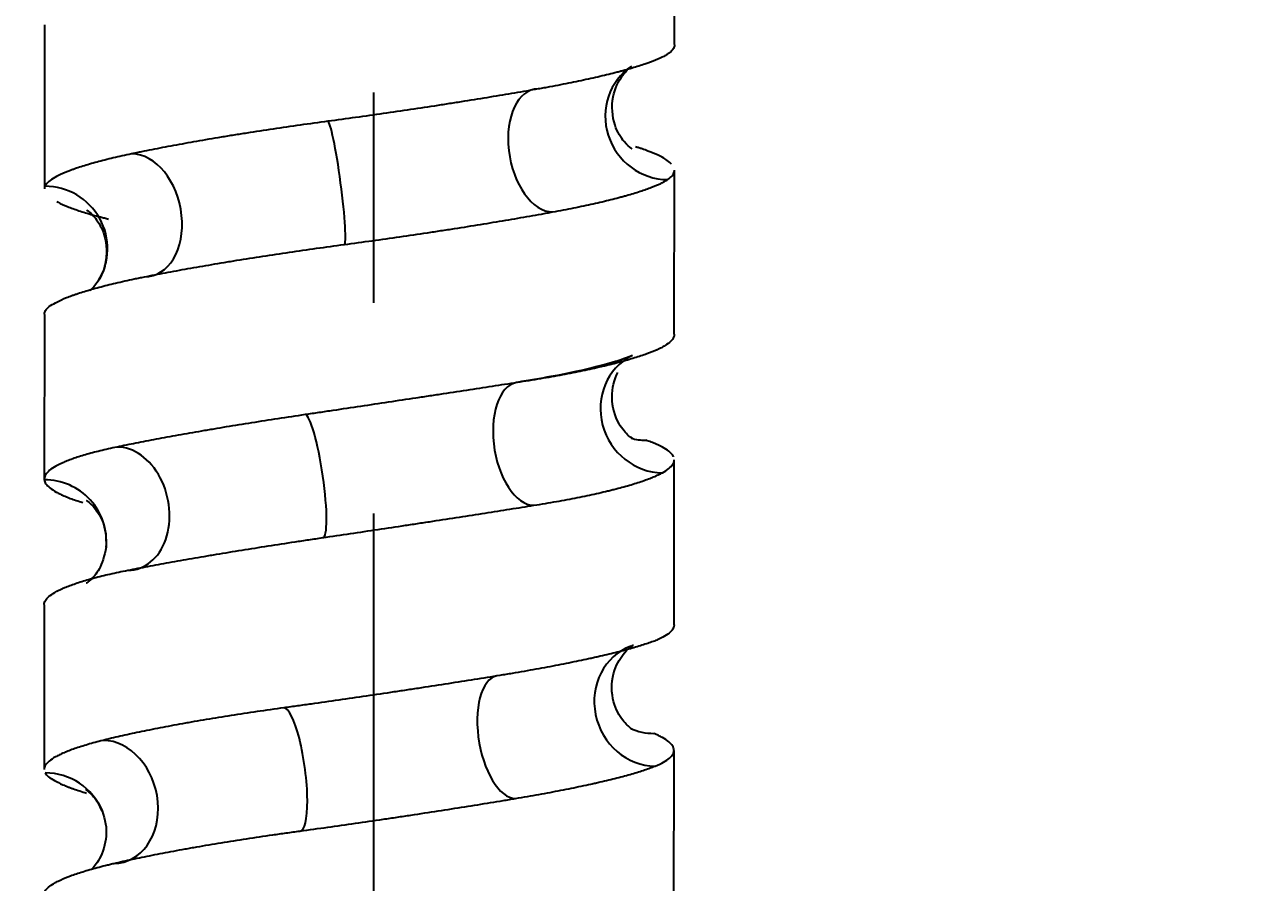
# Model space of a CAD drawing. Header units: millimetres. Extents: x 6110 to 6704, y -2661 to -1821.
# Drawn here: x 6335.91 to 6343.37, y -2367.74 to -2362.57 of the extents above; entities that cross this region are included whole.
import ezdxf

# ---------------------------------------------------------------- set-up
doc = ezdxf.new("R2010")
doc.units = ezdxf.units.MM
doc.header["$LTSCALE"] = 0.1
doc.linetypes.add('CENTERX2', pattern=[101.6, 63.5, -12.7, 12.7, -12.7])
doc.linetypes.add('HIDDEN2', pattern=[4.7625, 3.175, -1.5875])
doc.layers.add('1', color=4, linetype='HIDDEN2', lineweight=13)
doc.layers.add('DIM', color=3, linetype='Continuous', lineweight=9)
doc.layers.add('CENTER', color=1, linetype='CENTERX2')
doc.styles.get("Standard").update_dxf_attribs({"font": 'arial.ttf'})
doc.dimstyles.new('ISO-25', dxfattribs={"dimtxt": 2.5, "dimasz": 2.5, "dimexe": 1.25, "dimexo": 0.625, "dimtad": 1, "dimlfac": 5, "dimtxsty": 'Standard', "dimcen": 2.5, "dimadec": 0, "dimazin": 0, "dimtfac": 1, "dimtmove": 0, "dimatfit": 3, "dimfxl": 0, "dimarcsym": 0})

# ---------------------------------------------------------------- blocks, each defined once
blk = doc.blocks.new('*D85')
at = {"layer": 'Defpoints', "color": 0}
for p in [(6324.4599, -2027.3782), (6392.6916, -2027.3782), (6311.704, -2532.5418)]:
    blk.add_point(p, dxfattribs=at)
at = {"layer": 'DIM', "color": 0, "lineweight": -2}
for p, q in [((6325.0849, -2027.3782), (6393.9416, -2027.3782)), ((6392.6916, -2527.5418), (6392.6916, -2032.3782)), ((6312.329, -2532.5418), (6393.9416, -2532.5418))]:
    blk.add_line(p, q, dxfattribs=at)
at = {"layer": 'DIM', "color": 0}
for points in [[(6391.8583, -2032.3782), (6393.5249, -2032.3782), (6392.6916, -2027.3782)], [(6391.8583, -2527.5418), (6393.5249, -2527.5418), (6392.6916, -2532.5418)]]:
    blk.add_solid(points, dxfattribs=at)
at = {"layer": 'DIM', "color": 0, "insert": (6389.0618, -2279.96), "char_height": 5, "attachment_point": 5, "rotation": 90}
blk.add_mtext('2020,7', dxfattribs=at)
blk = doc.blocks.new('*D93')
at = {"layer": 'Defpoints', "color": 0}
for p in [(6325.0849, -2027.3782), (6402.037, -2595.9805), (6423.8203, -2595.9805)]:
    blk.add_point(p, dxfattribs=at)
at = {"layer": 'DIM', "color": 0, "lineweight": -2}
for p, q in [((6325.7099, -2027.3782), (6425.0703, -2027.3782)), ((6423.8203, -2032.3782), (6423.8203, -2590.9805)), ((6402.662, -2595.9805), (6425.0703, -2595.9805))]:
    blk.add_line(p, q, dxfattribs=at)
at = {"layer": 'DIM', "color": 0}
for points in [[(6422.9869, -2032.3782), (6424.6536, -2032.3782), (6423.8203, -2027.3782)], [(6422.9869, -2590.9805), (6424.6536, -2590.9805), (6423.8203, -2595.9805)]]:
    blk.add_solid(points, dxfattribs=at)
at = {"layer": 'DIM', "color": 0, "insert": (6420.1905, -2311.6794), "char_height": 5, "attachment_point": 5, "rotation": 90}
blk.add_mtext('2274,4', dxfattribs=at)

msp = doc.modelspace()

# ---------------------------------------------------------------- hatches: boundary and pattern name
at = {"layer": 'DIM'}
h = msp.add_hatch(dxfattribs=at)
h.set_pattern_fill('ANSI31', color=2)
edge = h.paths.add_edge_path()
edge.add_line((6619.6172, -2595.9805), (6619.6172, -1962.2056))
edge.add_line((6634.6172, -1966.1101), (6619.6172, -1966.1101))
edge.add_line((6634.6172, -2610.9805), (6634.6172, -1966.1101))
edge.add_line((6634.6172, -2610.9805), (6184.4567, -2610.9805))
edge.add_line((6619.6172, -2595.9805), (6184.4567, -2595.9805))
edge.add_line((6184.4567, -2610.9805), (6184.4567, -2595.9805))

# ---------------------------------------------------------------- linework, layer by layer
at = {"layer": '1', "color": 7, "linetype": 'Continuous', "lineweight": -3}
for p, q in [((6339.8255, -2362.6872), (6339.8262, -2361.693)), ((6336.0256, -2362.5671), (6336.0249, -2363.5576)), ((6339.8243, -2364.4337), (6339.825, -2363.445)), ((6336.0244, -2364.3154), (6336.0237, -2365.3081)), ((6339.8231, -2366.1876), (6339.8238, -2365.192)), ((6336.0232, -2366.0663), (6336.0225, -2367.0587)), ((6339.8219, -2367.9343), (6339.8226, -2366.9459)), ((6336.3762, -2367.319), (6336.3733, -2367.3117))]:
    msp.add_line(p, q, dxfattribs=at)
for centre, major_axis, ratio, start_param, end_param in [((6339.7731, -2363.1296), (0.1887, -0.3241), 0.964445, 3.199304, 5.770917), ((6339.0472, -2363.3256), (0.0667, -0.369), 0.583898, 3.037493, 6.175919), ((6337.7841, -2363.5214), (0.0498, -0.3717), 0.072854, 6.273294, 9.414781), ((6336.5887, -2363.7172), (0.0755, -0.3673), 0.696309, 6.141974, 9.280725), ((6336.0321, -2363.9135), (0.3165, -0.2011), 0.987473, 6.283032, 8.424981), ((6339.7371, -2364.8991), (0.1647, -0.3369), 0.94409, 3.164355, 5.848405), ((6338.9351, -2365.0952), (0.0586, -0.3704), 0.528197, 3.058074, 6.199575), ((6337.6505, -2365.2909), (0.0547, -0.371), 0.142955, 6.263483, 9.402245), ((6339.6716, -2364.7025), (0.1217, 0.3547), 0.911613, 3.182986, 3.444233), ((6336.4961, -2365.4867), (0.0746, -0.3675), 0.744418, 6.132615, 9.274245), ((6336.0238, -2365.6831), (0.3733, -0.0357), 0.989321, 6.282709, 7.948239), ((6339.6911, -2366.6687), (0.1295, -0.3519), 0.92292, 3.142237, 5.955318), ((6338.8189, -2366.8646), (0.0612, -0.37), 0.466248, 3.065635, 6.204409), ((6337.5177, -2367.0603), (0.0508, -0.3715), 0.210568, 6.254077, 9.395713), ((6339.7187, -2366.4721), (0.1541, 0.3419), 0.935474, 3.127848, 3.538349), ((6336.4102, -2367.2562), (0.0881, -0.3645), 0.787894, 6.09608, 9.234531), ((6336.0258, -2367.4527), (0.347, 0.1422), 0.989572, 6.279621, 7.460441)]:
    msp.add_ellipse(centre, major_axis=major_axis, ratio=ratio, start_param=start_param, end_param=end_param, dxfattribs=at)
for points, knots in [([(6339.8255, -2362.6879), (6339.8255, -2362.6957), (6339.821, -2362.7116), (6339.8073, -2362.727), (6339.793, -2362.7387), (6339.7877, -2362.7426), (6339.7757, -2362.7503), (6339.7691, -2362.7541), (6339.7619, -2362.7579)], [0, 0, 0, 0, 0.324036, 0.662018, 0.662018, 0.831009, 0.831009, 1, 1, 1, 1]), ([(6339.7619, -2362.7579), (6339.7473, -2362.7655), (6339.7304, -2362.7732), (6339.6922, -2362.7888), (6339.6494, -2362.8047), (6339.5978, -2362.8209), (6339.5557, -2362.8333), (6339.5411, -2362.8375), (6339.5183, -2362.8437), (6339.5106, -2362.8458), (6339.4949, -2362.85), (6339.4869, -2362.8521), (6339.4462, -2362.8627), (6339.4119, -2362.8711), (6339.3397, -2362.8878), (6339.264, -2362.9046), (6339.1812, -2362.9213), (6339.1165, -2362.9338), (6339.0944, -2362.938), (6339.0607, -2362.9442), (6339.0493, -2362.9463), (6339.0264, -2362.9505), (6339.0148, -2362.9525), (6339.0032, -2362.9546)], [0, 0, 0, 0, 0.125, 0.125, 0.25, 0.375, 0.375, 0.4375, 0.4375, 0.46875, 0.46875, 0.5, 0.5, 0.625, 0.625, 0.75, 0.875, 0.875, 0.9375, 0.9375, 0.96875, 0.96875, 1, 1, 1, 1]), ([(6339.571, -2363.3167), (6339.5709, -2363.3167), (6339.5651, -2363.3133), (6339.5241, -2363.2824), (6339.4534, -2363.1716), (6339.4404, -2363.004), (6339.4978, -2362.8864), (6339.533, -2362.8479), (6339.5428, -2362.8384)], [0, 0, 0, 0, 0.102696, 0.282858, 0.471122, 0.704142, 0.910172, 1, 1, 1, 1]), ([(6339.0032, -2362.9546), (6338.9568, -2362.9628), (6338.9094, -2362.971), (6338.8125, -2362.9876), (6338.7136, -2363.0041), (6338.6106, -2363.0208), (6338.5318, -2363.0333), (6338.5053, -2363.0375), (6338.4651, -2363.0438), (6338.4516, -2363.0459), (6338.4246, -2363.0501), (6338.411, -2363.0522), (6338.343, -2363.0627), (6338.2884, -2363.0709), (6338.1787, -2363.0872), (6338.0687, -2363.1033), (6337.9578, -2363.119), (6337.8465, -2363.1345), (6337.7906, -2363.1422), (6337.7345, -2363.1497)], [0, 0, 0, 0, 0.125, 0.125, 0.25, 0.375, 0.375, 0.4375, 0.4375, 0.46875, 0.46875, 0.5, 0.5, 0.625, 0.625, 0.75, 0.875, 0.875, 1, 1, 1, 1]), ([(6337.7345, -2363.1497), (6337.6782, -2363.1573), (6337.6225, -2363.165), (6337.5124, -2363.1806), (6337.4038, -2363.1964), (6337.2978, -2363.2126), (6337.2193, -2363.2249), (6337.1933, -2363.2291), (6337.1546, -2363.2353), (6337.1417, -2363.2374), (6337.1161, -2363.2416), (6337.1033, -2363.2437), (6337.0399, -2363.2542), (6336.9907, -2363.2626), (6336.895, -2363.2794), (6336.8022, -2363.2962), (6336.715, -2363.3129), (6336.6517, -2363.3254), (6336.631, -2363.3295), (6336.6004, -2363.3358), (6336.5903, -2363.3379), (6336.5703, -2363.342), (6336.5605, -2363.3441), (6336.5507, -2363.3462)], [0, 0, 0, 0, 0.125, 0.125, 0.25, 0.375, 0.375, 0.4375, 0.4375, 0.46875, 0.46875, 0.5, 0.5, 0.625, 0.625, 0.75, 0.875, 0.875, 0.9375, 0.9375, 0.96875, 0.96875, 1, 1, 1, 1]), ([(6336.5507, -2363.3462), (6336.5118, -2363.3544), (6336.4751, -2363.3626), (6336.4056, -2363.3792), (6336.3402, -2363.3958), (6336.2828, -2363.4125), (6336.2428, -2363.425), (6336.2236, -2363.4313), (6336.2056, -2363.4376), (6336.1938, -2363.4418), (6336.1881, -2363.4439), (6336.1601, -2363.4544), (6336.1401, -2363.4627), (6336.105, -2363.4791), (6336.0745, -2363.4953), (6336.0535, -2363.511), (6336.0372, -2363.5266), (6336.0314, -2363.5343), (6336.0281, -2363.5418)], [0, 0, 0, 0, 0.125, 0.125, 0.25, 0.375, 0.375, 0.4375, 0.46875, 0.46875, 0.5, 0.5, 0.625, 0.625, 0.75, 0.875, 0.875, 1, 1, 1, 1]), ([(6339.8083, -2363.4089), (6339.807, -2363.4075), (6339.8057, -2363.4061), (6339.7961, -2363.3963), (6339.7854, -2363.3878), (6339.7592, -2363.371), (6339.7284, -2363.3542), (6339.6881, -2363.3374), (6339.6544, -2363.3248), (6339.6426, -2363.3206), (6339.6239, -2363.3143), (6339.6175, -2363.3123), (6339.6045, -2363.3081), (6339.5978, -2363.306), (6339.591, -2363.3039)], [0, 0, 0, 0, 0.039645, 0.039645, 0.279734, 0.279734, 0.519823, 0.759911, 0.759911, 0.879956, 0.879956, 0.939978, 0.939978, 1, 1, 1, 1]), ([(6339.7844, -2363.5012), (6339.7961, -2363.4936), (6339.8052, -2363.4859), (6339.8183, -2363.4702), (6339.8239, -2363.4596), (6339.825, -2363.4487), (6339.825, -2363.446)], [0, 0, 0, 0, 0.426733, 0.426733, 0.853466, 1, 1, 1, 1]), ([(6339.0905, -2363.6967), (6339.1349, -2363.6885), (6339.1774, -2363.6803), (6339.2588, -2363.6638), (6339.3367, -2363.6472), (6339.4073, -2363.6305), (6339.4576, -2363.618), (6339.4821, -2363.6117), (6339.5055, -2363.6054), (6339.5209, -2363.6012), (6339.5285, -2363.5991), (6339.5657, -2363.5886), (6339.5931, -2363.5804), (6339.6435, -2363.564), (6339.6894, -2363.5478), (6339.7264, -2363.5321), (6339.7507, -2363.5204), (6339.7583, -2363.5165), (6339.7722, -2363.5088), (6339.7786, -2363.505), (6339.7844, -2363.5012)], [0, 0, 0, 0, 0.125, 0.125, 0.25, 0.375, 0.375, 0.4375, 0.46875, 0.46875, 0.5, 0.5, 0.625, 0.625, 0.75, 0.875, 0.875, 0.9375, 0.9375, 1, 1, 1, 1]), ([(6336.0995, -2363.6343), (6336.102, -2363.6357), (6336.1047, -2363.6371), (6336.1238, -2363.6469), (6336.1425, -2363.6554), (6336.1844, -2363.6723), (6336.2307, -2363.6891), (6336.2859, -2363.7059), (6336.3306, -2363.7185), (6336.3461, -2363.7227), (6336.3702, -2363.729), (6336.3783, -2363.7311), (6336.3949, -2363.7352), (6336.4034, -2363.7373), (6336.4119, -2363.7394)], [0, 0, 0, 0, 0.03927, 0.03927, 0.279453, 0.279453, 0.519635, 0.759818, 0.759818, 0.879909, 0.879909, 0.939954, 0.939954, 1, 1, 1, 1]), ([(6336.2776, -2363.6834), (6336.2776, -2363.6834), (6336.2854, -2363.6879), (6336.3317, -2363.7263), (6336.3996, -2363.84), (6336.405, -2363.9984), (6336.3697, -2364.0813), (6336.3486, -2364.1146)], [0, 0, 0, 0, 0.148976, 0.345882, 0.555855, 0.817299, 1, 1, 1, 1]), ([(6337.8337, -2363.8931), (6337.8903, -2363.8855), (6337.9466, -2363.8778), (6338.0586, -2363.8622), (6338.1699, -2363.8464), (6338.28, -2363.8302), (6338.3621, -2363.8179), (6338.3894, -2363.8137), (6338.4302, -2363.8075), (6338.4438, -2363.8054), (6338.4709, -2363.8012), (6338.4844, -2363.7991), (6338.5517, -2363.7886), (6338.6044, -2363.7802), (6338.7076, -2363.7634), (6338.8086, -2363.7467), (6338.9052, -2363.73), (6338.976, -2363.7175), (6338.9993, -2363.7133), (6339.0339, -2363.7071), (6339.0453, -2363.705), (6339.0681, -2363.7008), (6339.0793, -2363.6988), (6339.0905, -2363.6967)], [0, 0, 0, 0, 0.125, 0.125, 0.25, 0.375, 0.375, 0.4375, 0.4375, 0.46875, 0.46875, 0.5, 0.5, 0.625, 0.625, 0.75, 0.875, 0.875, 0.9375, 0.9375, 0.96875, 0.96875, 1, 1, 1, 1]), ([(6336.6275, -2364.0883), (6336.6686, -2364.0801), (6336.7112, -2364.0718), (6336.7989, -2364.0553), (6336.8893, -2364.0387), (6336.9849, -2364.022), (6337.0587, -2364.0095), (6337.0961, -2364.0032), (6337.1343, -2363.9969), (6337.1599, -2363.9927), (6337.1728, -2363.9906), (6337.2375, -2363.9802), (6337.2898, -2363.9719), (6337.3955, -2363.9556), (6337.5024, -2363.9395), (6337.6115, -2363.9238), (6337.7217, -2363.9083), (6337.7774, -2363.9006), (6337.8337, -2363.8931)], [0, 0, 0, 0, 0.125, 0.125, 0.25, 0.375, 0.375, 0.4375, 0.46875, 0.46875, 0.5, 0.5, 0.625, 0.625, 0.75, 0.875, 0.875, 1, 1, 1, 1]), ([(6336.0361, -2364.2851), (6336.0424, -2364.2775), (6336.0511, -2364.2698), (6336.0734, -2364.2542), (6336.1004, -2364.2383), (6336.1369, -2364.222), (6336.1678, -2364.2096), (6336.1787, -2364.2055), (6336.1959, -2364.1992), (6336.2018, -2364.1971), (6336.214, -2364.1929), (6336.2202, -2364.1908), (6336.2518, -2364.1803), (6336.2792, -2364.1718), (6336.3381, -2364.1551), (6336.4009, -2364.1383), (6336.4717, -2364.1216), (6336.5279, -2364.1091), (6336.5471, -2364.1049), (6336.5767, -2364.0986), (6336.5868, -2364.0966), (6336.607, -2364.0924), (6336.6172, -2364.0903), (6336.6275, -2364.0883)], [0, 0, 0, 0, 0.125, 0.125, 0.25, 0.375, 0.375, 0.4375, 0.4375, 0.46875, 0.46875, 0.5, 0.5, 0.625, 0.625, 0.75, 0.875, 0.875, 0.9375, 0.9375, 0.96875, 0.96875, 1, 1, 1, 1]), ([(6336.0244, -2364.314), (6336.0244, -2364.312), (6336.0246, -2364.3101), (6336.0261, -2364.3004), (6336.0298, -2364.2927), (6336.0361, -2364.2851)], [0, 0, 0, 0, 0.198868, 0.198868, 1, 1, 1, 1]), ([(6339.8243, -2364.4335), (6339.8243, -2364.44), (6339.8229, -2364.4464), (6339.8164, -2364.4612), (6339.804, -2364.478), (6339.782, -2364.4947), (6339.7617, -2364.5073), (6339.7544, -2364.5114), (6339.7424, -2364.5177), (6339.7382, -2364.5198), (6339.7296, -2364.5239), (6339.7251, -2364.526), (6339.7205, -2364.5281)], [0, 0, 0, 0, 0.202232, 0.202232, 0.468154, 0.734077, 0.734077, 0.867039, 0.867039, 0.933519, 0.933519, 1, 1, 1, 1]), ([(6339.7205, -2364.5281), (6339.7022, -2364.5363), (6339.6817, -2364.5445), (6339.6363, -2364.5611), (6339.5867, -2364.5777), (6339.5285, -2364.5943), (6339.4817, -2364.6069), (6339.4575, -2364.6132), (6339.4321, -2364.6195), (6339.4149, -2364.6236), (6339.4061, -2364.6257), (6339.3618, -2364.6362), (6339.3247, -2364.6445), (6339.2472, -2364.6608), (6339.1664, -2364.677), (6339.0791, -2364.6927), (6339.0112, -2364.7044), (6338.9881, -2364.7082), (6338.9412, -2364.7159), (6338.9173, -2364.7197), (6338.8931, -2364.7235)], [0, 0, 0, 0, 0.125, 0.125, 0.25, 0.375, 0.375, 0.4375, 0.46875, 0.46875, 0.5, 0.5, 0.625, 0.625, 0.75, 0.875, 0.875, 0.9375, 0.9375, 1, 1, 1, 1]), ([(6339.5724, -2364.5622), (6339.5619, -2364.568), (6339.5187, -2364.5851), (6339.3595, -2364.6333), (6339.1287, -2364.6825), (6338.9488, -2364.7133), (6338.8765, -2364.7248)], [0, 0, 0, 0, 0.192202, 0.470015, 0.800729, 1, 1, 1, 1]), ([(6339.579, -2365.0689), (6339.5789, -2365.0687), (6339.5772, -2365.0671), (6339.5568, -2365.0577), (6339.4809, -2364.9769), (6339.4329, -2364.8193), (6339.4631, -2364.7067), (6339.4842, -2364.6648)], [0, 0, 0, 0, 0.027282, 0.253883, 0.468792, 0.743507, 1, 1, 1, 1]), ([(6338.8931, -2364.7235), (6338.8443, -2364.731), (6338.7947, -2364.7387), (6338.6936, -2364.7543), (6338.5908, -2364.7701), (6338.4846, -2364.7864), (6338.4036, -2364.7987), (6338.3764, -2364.8028), (6338.3352, -2364.8091), (6338.3214, -2364.8112), (6338.2938, -2364.8154), (6338.2799, -2364.8175), (6338.2105, -2364.828), (6338.1549, -2364.8364), (6338.0437, -2364.8531), (6337.9323, -2364.8699), (6337.8206, -2364.8866), (6337.7368, -2364.899), (6337.7088, -2364.9032), (6337.6668, -2364.9094), (6337.6528, -2364.9115), (6337.6249, -2364.9157), (6337.6109, -2364.9177), (6337.597, -2364.9198)], [0, 0, 0, 0, 0.125, 0.125, 0.25, 0.375, 0.375, 0.4375, 0.4375, 0.46875, 0.46875, 0.5, 0.5, 0.625, 0.625, 0.75, 0.875, 0.875, 0.9375, 0.9375, 0.96875, 0.96875, 1, 1, 1, 1]), ([(6337.597, -2364.9198), (6337.5416, -2364.928), (6337.487, -2364.9362), (6337.3796, -2364.9527), (6337.2738, -2364.9693), (6337.1713, -2364.9859), (6337.0956, -2364.9984), (6337.0706, -2365.0026), (6337.0334, -2365.0089), (6337.0211, -2365.011), (6336.9965, -2365.0152), (6336.9842, -2365.0173), (6336.9235, -2365.0277), (6336.8765, -2365.036), (6336.7856, -2365.0523), (6336.6977, -2365.0685), (6336.616, -2365.0842), (6336.557, -2365.0959), (6336.5377, -2365.0998), (6336.4999, -2365.1074), (6336.4814, -2365.1113), (6336.4634, -2365.115)], [0, 0, 0, 0, 0.125, 0.125, 0.25, 0.375, 0.375, 0.4375, 0.4375, 0.46875, 0.46875, 0.5, 0.5, 0.625, 0.625, 0.75, 0.875, 0.875, 0.9375, 0.9375, 1, 1, 1, 1]), ([(6336.4634, -2365.115), (6336.4271, -2365.1226), (6336.393, -2365.1303), (6336.3292, -2365.146), (6336.2697, -2365.1618), (6336.2188, -2365.1781), (6336.1838, -2365.1905), (6336.1727, -2365.1947), (6336.1569, -2365.201), (6336.1517, -2365.2031), (6336.1417, -2365.2073), (6336.1369, -2365.2094), (6336.1133, -2365.22), (6336.097, -2365.2284), (6336.0693, -2365.2452), (6336.0464, -2365.262), (6336.0332, -2365.2787), (6336.0248, -2365.2954), (6336.0231, -2365.3037), (6336.0239, -2365.312)], [0, 0, 0, 0, 0.125, 0.125, 0.25, 0.375, 0.375, 0.4375, 0.4375, 0.46875, 0.46875, 0.5, 0.5, 0.625, 0.625, 0.75, 0.875, 0.875, 1, 1, 1, 1]), ([(6339.8196, -2365.1733), (6339.8192, -2365.1723), (6339.8187, -2365.1712), (6339.8139, -2365.1618), (6339.8071, -2365.1535), (6339.7889, -2365.1371), (6339.7659, -2365.1209), (6339.7335, -2365.1051), (6339.7056, -2365.0934), (6339.6957, -2365.0895), (6339.6747, -2365.0818), (6339.6635, -2365.0779), (6339.6518, -2365.0741)], [0, 0, 0, 0, 0.029917, 0.029917, 0.272438, 0.272438, 0.514959, 0.757479, 0.757479, 0.87874, 0.87874, 1, 1, 1, 1]), ([(6339.7525, -2365.2702), (6339.7678, -2365.2619), (6339.7805, -2365.2537), (6339.8011, -2365.2371), (6339.8169, -2365.2205), (6339.823, -2365.2038), (6339.8237, -2365.1943), (6339.8238, -2365.1931), (6339.8238, -2365.1919)], [0, 0, 0, 0, 0.318497, 0.318497, 0.636993, 0.95549, 0.95549, 1, 1, 1, 1]), ([(6338.9771, -2365.4668), (6339.0243, -2365.4593), (6339.0697, -2365.4516), (6339.1571, -2365.436), (6339.241, -2365.4201), (6339.3182, -2365.4039), (6339.3735, -2365.3915), (6339.4005, -2365.3853), (6339.4265, -2365.379), (6339.4436, -2365.3748), (6339.4521, -2365.3727), (6339.4936, -2365.3622), (6339.5245, -2365.3538), (6339.582, -2365.337), (6339.6351, -2365.3202), (6339.6795, -2365.3035), (6339.7094, -2365.291), (6339.7188, -2365.2868), (6339.7321, -2365.2806), (6339.7364, -2365.2785), (6339.7447, -2365.2743), (6339.7487, -2365.2722), (6339.7525, -2365.2702)], [0, 0, 0, 0, 0.125, 0.125, 0.25, 0.375, 0.375, 0.4375, 0.46875, 0.46875, 0.5, 0.5, 0.625, 0.625, 0.75, 0.875, 0.875, 0.9375, 0.9375, 0.96875, 0.96875, 1, 1, 1, 1]), ([(6336.0239, -2365.312), (6336.0247, -2365.3203), (6336.0279, -2365.3286), (6336.0393, -2365.3452), (6336.0554, -2365.3618), (6336.0811, -2365.3785), (6336.1039, -2365.3911), (6336.1122, -2365.3953), (6336.1254, -2365.4016), (6336.13, -2365.4038), (6336.1394, -2365.408), (6336.1443, -2365.4101), (6336.1694, -2365.4206), (6336.1916, -2365.4289), (6336.2286, -2365.4414), (6336.2418, -2365.4456), (6336.2556, -2365.4498)], [0, 0, 0, 0, 0.181196, 0.181196, 0.362393, 0.543589, 0.543589, 0.634187, 0.634187, 0.679486, 0.679486, 0.724785, 0.724785, 0.905982, 0.905982, 1, 1, 1, 1]), ([(6336.2769, -2365.4373), (6336.277, -2365.4374), (6336.281, -2365.4398), (6336.3133, -2365.4613), (6336.3867, -2365.5624), (6336.3973, -2365.6572), (6336.3971, -2365.7188)], [0, 0, 0, 0, 0.112778, 0.39033, 0.669635, 1, 1, 1, 1]), ([(6337.7041, -2365.6619), (6337.7599, -2365.6537), (6337.8156, -2365.6455), (6337.9268, -2365.629), (6338.0376, -2365.6125), (6338.1479, -2365.5958), (6338.2304, -2365.5833), (6338.2579, -2365.5791), (6338.2991, -2365.5729), (6338.3128, -2365.5708), (6338.3402, -2365.5666), (6338.3539, -2365.5645), (6338.4221, -2365.554), (6338.4757, -2365.5458), (6338.581, -2365.5295), (6338.6844, -2365.5133), (6338.7842, -2365.4976), (6338.8577, -2365.4859), (6338.8819, -2365.4821), (6338.9299, -2365.4744), (6338.9537, -2365.4706), (6338.9771, -2365.4668)], [0, 0, 0, 0, 0.125, 0.125, 0.25, 0.375, 0.375, 0.4375, 0.4375, 0.46875, 0.46875, 0.5, 0.5, 0.625, 0.625, 0.75, 0.875, 0.875, 0.9375, 0.9375, 1, 1, 1, 1]), ([(6336.3971, -2365.7188), (6336.3861, -2365.7737), (6336.3628, -2365.8551), (6336.298, -2365.9241), (6336.2785, -2365.9361), (6336.2766, -2365.9372), (6336.2766, -2365.9372)], [0, 0, 0, 0, 0.350632, 0.644478, 0.920568, 1, 1, 1, 1]), ([(6336.5288, -2365.8584), (6336.5673, -2365.8508), (6336.6073, -2365.8431), (6336.6905, -2365.8275), (6336.7766, -2365.8117), (6336.8686, -2365.7954), (6336.9399, -2365.7831), (6336.9761, -2365.7769), (6337.0132, -2365.7706), (6337.0381, -2365.7664), (6337.0507, -2365.7643), (6337.1136, -2365.7538), (6337.1647, -2365.7454), (6337.2685, -2365.7286), (6337.3738, -2365.7119), (6337.4821, -2365.6952), (6337.5645, -2365.6827), (6337.5922, -2365.6785), (6337.634, -2365.6723), (6337.648, -2365.6702), (6337.676, -2365.6661), (6337.6901, -2365.664), (6337.7041, -2365.6619)], [0, 0, 0, 0, 0.125, 0.125, 0.25, 0.375, 0.375, 0.4375, 0.46875, 0.46875, 0.5, 0.5, 0.625, 0.625, 0.75, 0.875, 0.875, 0.9375, 0.9375, 0.96875, 0.96875, 1, 1, 1, 1]), ([(6336.025, -2366.0541), (6336.0274, -2366.0459), (6336.0323, -2366.0376), (6336.0469, -2366.021), (6336.0662, -2366.0044), (6336.095, -2365.9877), (6336.1202, -2365.9752), (6336.1292, -2365.971), (6336.1436, -2365.9647), (6336.1485, -2365.9626), (6336.1587, -2365.9584), (6336.164, -2365.9563), (6336.191, -2365.9458), (6336.2147, -2365.9375), (6336.2663, -2365.9211), (6336.322, -2365.9049), (6336.386, -2365.8892), (6336.4372, -2365.8775), (6336.4548, -2365.8736), (6336.491, -2365.866), (6336.5097, -2365.8622), (6336.5288, -2365.8584)], [0, 0, 0, 0, 0.125, 0.125, 0.25, 0.375, 0.375, 0.4375, 0.4375, 0.46875, 0.46875, 0.5, 0.5, 0.625, 0.625, 0.75, 0.875, 0.875, 0.9375, 0.9375, 1, 1, 1, 1]), ([(6339.8231, -2366.1877), (6339.8231, -2366.188), (6339.8231, -2366.1882), (6339.823, -2366.1906), (6339.8228, -2366.1927), (6339.8221, -2366.1969), (6339.8216, -2366.199), (6339.8182, -2366.2095), (6339.8131, -2366.2178), (6339.798, -2366.2342), (6339.7781, -2366.2504), (6339.7488, -2366.2662), (6339.7231, -2366.2778), (6339.714, -2366.2817), (6339.6944, -2366.2894), (6339.684, -2366.2932), (6339.6731, -2366.297)], [0, 0, 0, 0, 0.007304, 0.007304, 0.062454, 0.062454, 0.117604, 0.117604, 0.338203, 0.338203, 0.558802, 0.779401, 0.779401, 0.8897, 0.8897, 1, 1, 1, 1]), ([(6339.6731, -2366.297), (6339.651, -2366.3046), (6339.6268, -2366.3123), (6339.5741, -2366.3279), (6339.5174, -2366.3438), (6339.4524, -2366.36), (6339.4005, -2366.3724), (6339.3738, -2366.3786), (6339.3459, -2366.3849), (6339.327, -2366.3891), (6339.3174, -2366.3912), (6339.2691, -2366.4017), (6339.2289, -2366.4101), (6339.1455, -2366.4269), (6339.0591, -2366.4436), (6338.9666, -2366.4603), (6338.8949, -2366.4728), (6338.8707, -2366.477), (6338.8337, -2366.4832), (6338.8212, -2366.4853), (6338.7962, -2366.4894), (6338.7836, -2366.4915), (6338.771, -2366.4936)], [0, 0, 0, 0, 0.125, 0.125, 0.25, 0.375, 0.375, 0.4375, 0.46875, 0.46875, 0.5, 0.5, 0.625, 0.625, 0.75, 0.875, 0.875, 0.9375, 0.9375, 0.96875, 0.96875, 1, 1, 1, 1]), ([(6339.5706, -2366.8205), (6339.5707, -2366.8205), (6339.561, -2366.8101), (6339.5041, -2366.763), (6339.4394, -2366.6311), (6339.4499, -2366.4636), (6339.5221, -2366.3507), (6339.5706, -2366.3136), (6339.5786, -2366.3098), (6339.5786, -2366.3098)], [0, 0, 0, 0, 0.120945, 0.26499, 0.423158, 0.607366, 0.762231, 0.893428, 1, 1, 1, 1]), ([(6338.771, -2366.4936), (6338.7207, -2366.5018), (6338.6696, -2366.51), (6338.5661, -2366.5265), (6338.4612, -2366.543), (6338.3535, -2366.5597), (6338.2717, -2366.5722), (6338.2443, -2366.5764), (6338.2028, -2366.5826), (6338.189, -2366.5847), (6338.1611, -2366.5889), (6338.1472, -2366.591), (6338.0775, -2366.6015), (6338.0218, -2366.6097), (6337.9107, -2366.6261), (6337.7998, -2366.6422), (6337.6893, -2366.6579), (6337.6066, -2366.6696), (6337.579, -2366.6734), (6337.524, -2366.6811), (6337.4965, -2366.6849), (6337.4691, -2366.6886)], [0, 0, 0, 0, 0.125, 0.125, 0.25, 0.375, 0.375, 0.4375, 0.4375, 0.46875, 0.46875, 0.5, 0.5, 0.625, 0.625, 0.75, 0.875, 0.875, 0.9375, 0.9375, 1, 1, 1, 1]), ([(6337.4691, -2366.6886), (6337.4141, -2366.6962), (6337.3601, -2366.7039), (6337.2541, -2366.7195), (6337.1501, -2366.7353), (6337.0501, -2366.7516), (6336.9767, -2366.7639), (6336.9524, -2366.768), (6336.9164, -2366.7743), (6336.9045, -2366.7764), (6336.8808, -2366.7806), (6336.869, -2366.7827), (6336.8106, -2366.7932), (6336.7656, -2366.8016), (6336.6789, -2366.8184), (6336.5957, -2366.8352), (6336.5191, -2366.8519), (6336.4642, -2366.8644), (6336.4463, -2366.8686), (6336.4202, -2366.8748), (6336.4116, -2366.8769), (6336.3946, -2366.8811), (6336.3862, -2366.8831), (6336.378, -2366.8852)], [0, 0, 0, 0, 0.125, 0.125, 0.25, 0.375, 0.375, 0.4375, 0.4375, 0.46875, 0.46875, 0.5, 0.5, 0.625, 0.625, 0.75, 0.875, 0.875, 0.9375, 0.9375, 0.96875, 0.96875, 1, 1, 1, 1]), ([(6339.709, -2367.0403), (6339.7283, -2367.0327), (6339.7451, -2367.025), (6339.7737, -2367.0094), (6339.7975, -2366.9935), (6339.8116, -2366.9772), (6339.8185, -2366.9649), (6339.8202, -2366.9607), (6339.8218, -2366.9544), (6339.8221, -2366.9523), (6339.8226, -2366.9481), (6339.8226, -2366.946), (6339.8221, -2366.9354), (6339.8192, -2366.927), (6339.8086, -2366.9102), (6339.7931, -2366.8933), (6339.7679, -2366.8766), (6339.7453, -2366.864), (6339.7371, -2366.8598), (6339.7239, -2366.8536), (6339.7194, -2366.8515), (6339.71, -2366.8473), (6339.7052, -2366.8452), (6339.7002, -2366.8431)], [0, 0, 0, 0, 0.125, 0.125, 0.25, 0.375, 0.375, 0.4375, 0.4375, 0.46875, 0.46875, 0.5, 0.5, 0.625, 0.625, 0.75, 0.875, 0.875, 0.9375, 0.9375, 0.96875, 0.96875, 1, 1, 1, 1]), ([(6336.378, -2366.8852), (6336.3452, -2366.8934), (6336.3147, -2366.9017), (6336.2581, -2366.9182), (6336.2059, -2366.9349), (6336.1625, -2366.9516), (6336.1332, -2366.9641), (6336.124, -2366.9683), (6336.111, -2366.9746), (6336.1069, -2366.9767), (6336.0988, -2366.9809), (6336.0949, -2366.9831), (6336.0762, -2366.9935), (6336.0637, -2367.0018), (6336.0437, -2367.0182), (6336.0285, -2367.0344), (6336.0229, -2367.0502), (6336.0225, -2367.0586), (6336.0225, -2367.0593), (6336.0225, -2367.0599)], [0, 0, 0, 0, 0.141183, 0.141183, 0.282366, 0.42355, 0.42355, 0.494141, 0.494141, 0.529437, 0.529437, 0.564733, 0.564733, 0.705916, 0.705916, 0.847099, 0.988282, 0.988282, 1, 1, 1, 1]), ([(6338.8664, -2367.2357), (6338.9152, -2367.2275), (6338.9623, -2367.2193), (6339.0536, -2367.2028), (6339.1417, -2367.1862), (6339.2236, -2367.1696), (6339.2828, -2367.157), (6339.3117, -2367.1508), (6339.3398, -2367.1445), (6339.3583, -2367.1403), (6339.3675, -2367.1382), (6339.4126, -2367.1277), (6339.4466, -2367.1194), (6339.5104, -2367.1031), (6339.57, -2367.0869), (6339.6213, -2367.0712), (6339.6566, -2367.0595), (6339.6678, -2367.0556), (6339.6893, -2367.0479), (6339.6994, -2367.0441), (6339.709, -2367.0403)], [0, 0, 0, 0, 0.125, 0.125, 0.25, 0.375, 0.375, 0.4375, 0.46875, 0.46875, 0.5, 0.5, 0.625, 0.625, 0.75, 0.875, 0.875, 0.9375, 0.9375, 1, 1, 1, 1]), ([(6336.0289, -2367.081), (6336.0335, -2367.0886), (6336.0407, -2367.0964), (6336.0597, -2367.1121), (6336.0836, -2367.128), (6336.1169, -2367.1443), (6336.1455, -2367.1567), (6336.1556, -2367.1609), (6336.1718, -2367.1672), (6336.1773, -2367.1693), (6336.1886, -2367.1735), (6336.1945, -2367.1756), (6336.2243, -2367.1862), (6336.2502, -2367.1946), (6336.2786, -2367.2032), (6336.2791, -2367.2033), (6336.2795, -2367.2035)], [0, 0, 0, 0, 0.199387, 0.199387, 0.398774, 0.598161, 0.598161, 0.697855, 0.697855, 0.747701, 0.747701, 0.797548, 0.797548, 0.996935, 0.996935, 1, 1, 1, 1]), ([(6336.2717, -2367.1812), (6336.2717, -2367.1812), (6336.272, -2367.1812), (6336.2872, -2367.1886), (6336.3408, -2367.244), (6336.3646, -2367.2922), (6336.3728, -2367.3104)], [0, 0, 0, 0, 0.005149, 0.451561, 0.81566, 1, 1, 1, 1]), ([(6337.5662, -2367.432), (6337.6219, -2367.4245), (6337.6777, -2367.4168), (6337.7892, -2367.4012), (6337.9008, -2367.3854), (6338.0125, -2367.3691), (6338.0963, -2367.3568), (6338.1242, -2367.3527), (6338.1662, -2367.3464), (6338.1802, -2367.3443), (6338.2081, -2367.3401), (6338.2221, -2367.338), (6338.2917, -2367.3275), (6338.3466, -2367.3191), (6338.4548, -2367.3024), (6338.5614, -2367.2856), (6338.665, -2367.269), (6338.7415, -2367.2565), (6338.7668, -2367.2523), (6338.8044, -2367.2461), (6338.8169, -2367.244), (6338.8418, -2367.2398), (6338.8541, -2367.2378), (6338.8664, -2367.2357)], [0, 0, 0, 0, 0.125, 0.125, 0.25, 0.375, 0.375, 0.4375, 0.4375, 0.46875, 0.46875, 0.5, 0.5, 0.625, 0.625, 0.75, 0.875, 0.875, 0.9375, 0.9375, 0.96875, 0.96875, 1, 1, 1, 1]), ([(6336.3728, -2367.3104), (6336.3921, -2367.3638), (6336.4097, -2367.461), (6336.3639, -2367.6025), (6336.3209, -2367.6518), (6336.3061, -2367.6663), (6336.3061, -2367.6663)], [0, 0, 0, 0, 0.363216, 0.711882, 0.999997, 1, 1, 1, 1]), ([(6336.4434, -2367.6273), (6336.4787, -2367.6191), (6336.5156, -2367.6108), (6336.5928, -2367.5943), (6336.6731, -2367.5777), (6336.7599, -2367.5611), (6336.8274, -2367.5486), (6336.8617, -2367.5423), (6336.897, -2367.536), (6336.9207, -2367.5318), (6336.9327, -2367.5297), (6336.9928, -2367.5192), (6337.0419, -2367.511), (6337.1418, -2367.4946), (6337.2435, -2367.4785), (6337.3489, -2367.4628), (6337.4294, -2367.4511), (6337.4564, -2367.4473), (6337.511, -2367.4396), (6337.5386, -2367.4358), (6337.5662, -2367.432)], [0, 0, 0, 0, 0.125, 0.125, 0.25, 0.375, 0.375, 0.4375, 0.46875, 0.46875, 0.5, 0.5, 0.625, 0.625, 0.75, 0.875, 0.875, 0.9375, 0.9375, 1, 1, 1, 1]), ([(6336.0228, -2367.8243), (6336.0211, -2367.8167), (6336.022, -2367.809), (6336.0287, -2367.7933), (6336.0402, -2367.7774), (6336.0615, -2367.7611), (6336.0812, -2367.7488), (6336.0884, -2367.7446), (6336.1, -2367.7383), (6336.1041, -2367.7362), (6336.1125, -2367.732), (6336.1169, -2367.7299), (6336.1394, -2367.7194), (6336.1597, -2367.7109), (6336.2046, -2367.6941), (6336.2539, -2367.6774), (6336.3119, -2367.6606), (6336.3587, -2367.6481), (6336.3749, -2367.6439), (6336.4, -2367.6377), (6336.4085, -2367.6356), (6336.4257, -2367.6314), (6336.4345, -2367.6294), (6336.4434, -2367.6273)], [0, 0, 0, 0, 0.125, 0.125, 0.25, 0.375, 0.375, 0.4375, 0.4375, 0.46875, 0.46875, 0.5, 0.5, 0.625, 0.625, 0.75, 0.875, 0.875, 0.9375, 0.9375, 0.96875, 0.96875, 1, 1, 1, 1])]:
    msp.add_open_spline(points, degree=3, knots=knots, dxfattribs=at)
for points in [[(6336.0281, -2363.5418), (6336.026, -2363.5467), (6336.0249, -2363.5517), (6336.0249, -2363.5567)], [(6336.3486, -2364.1146), (6336.3289, -2364.1398), (6336.3131, -2364.1593), (6336.3008, -2364.172)], [(6336.0232, -2366.0659), (6336.0232, -2366.062), (6336.0238, -2366.058), (6336.025, -2366.0541)]]:
    msp.add_open_spline(points, degree=3, dxfattribs=at)
at = {"layer": 'CENTER'}
msp.add_line((6338.0093, -2152.1552), (6338.0093, -2433.1083), dxfattribs=at)

# ---------------------------------------------------------------- dimensions: what is measured, and where the dimension line sits
at = {"layer": 'DIM'}
for base, p1, p2, picture, middle in [((6392.6916, -2027.3782), (6311.704, -2532.5418), (6324.4599, -2027.3782), '*D85', (6389.0618, -2279.96)), ((6423.8203, -2595.9805), (6325.0849, -2027.3782), (6402.037, -2595.9805), '*D93', (6420.1905, -2311.6794))]:
    dim = msp.add_linear_dim(base=base, p1=p1, p2=p2, angle=90, dimstyle='ISO-25', override={"dimtxt": 5, "dimasz": 5, "dimdec": 1, "dimlfac": 4, "dimadec": 1, "dimtdec": 1, "dimfxl": 1.25, "dimtfill": 1}, dxfattribs=at)
    dim.commit()
    dim.dimension.update_dxf_attribs({"geometry": picture, "text_midpoint": middle})

doc.saveas('drawing.dxf')
